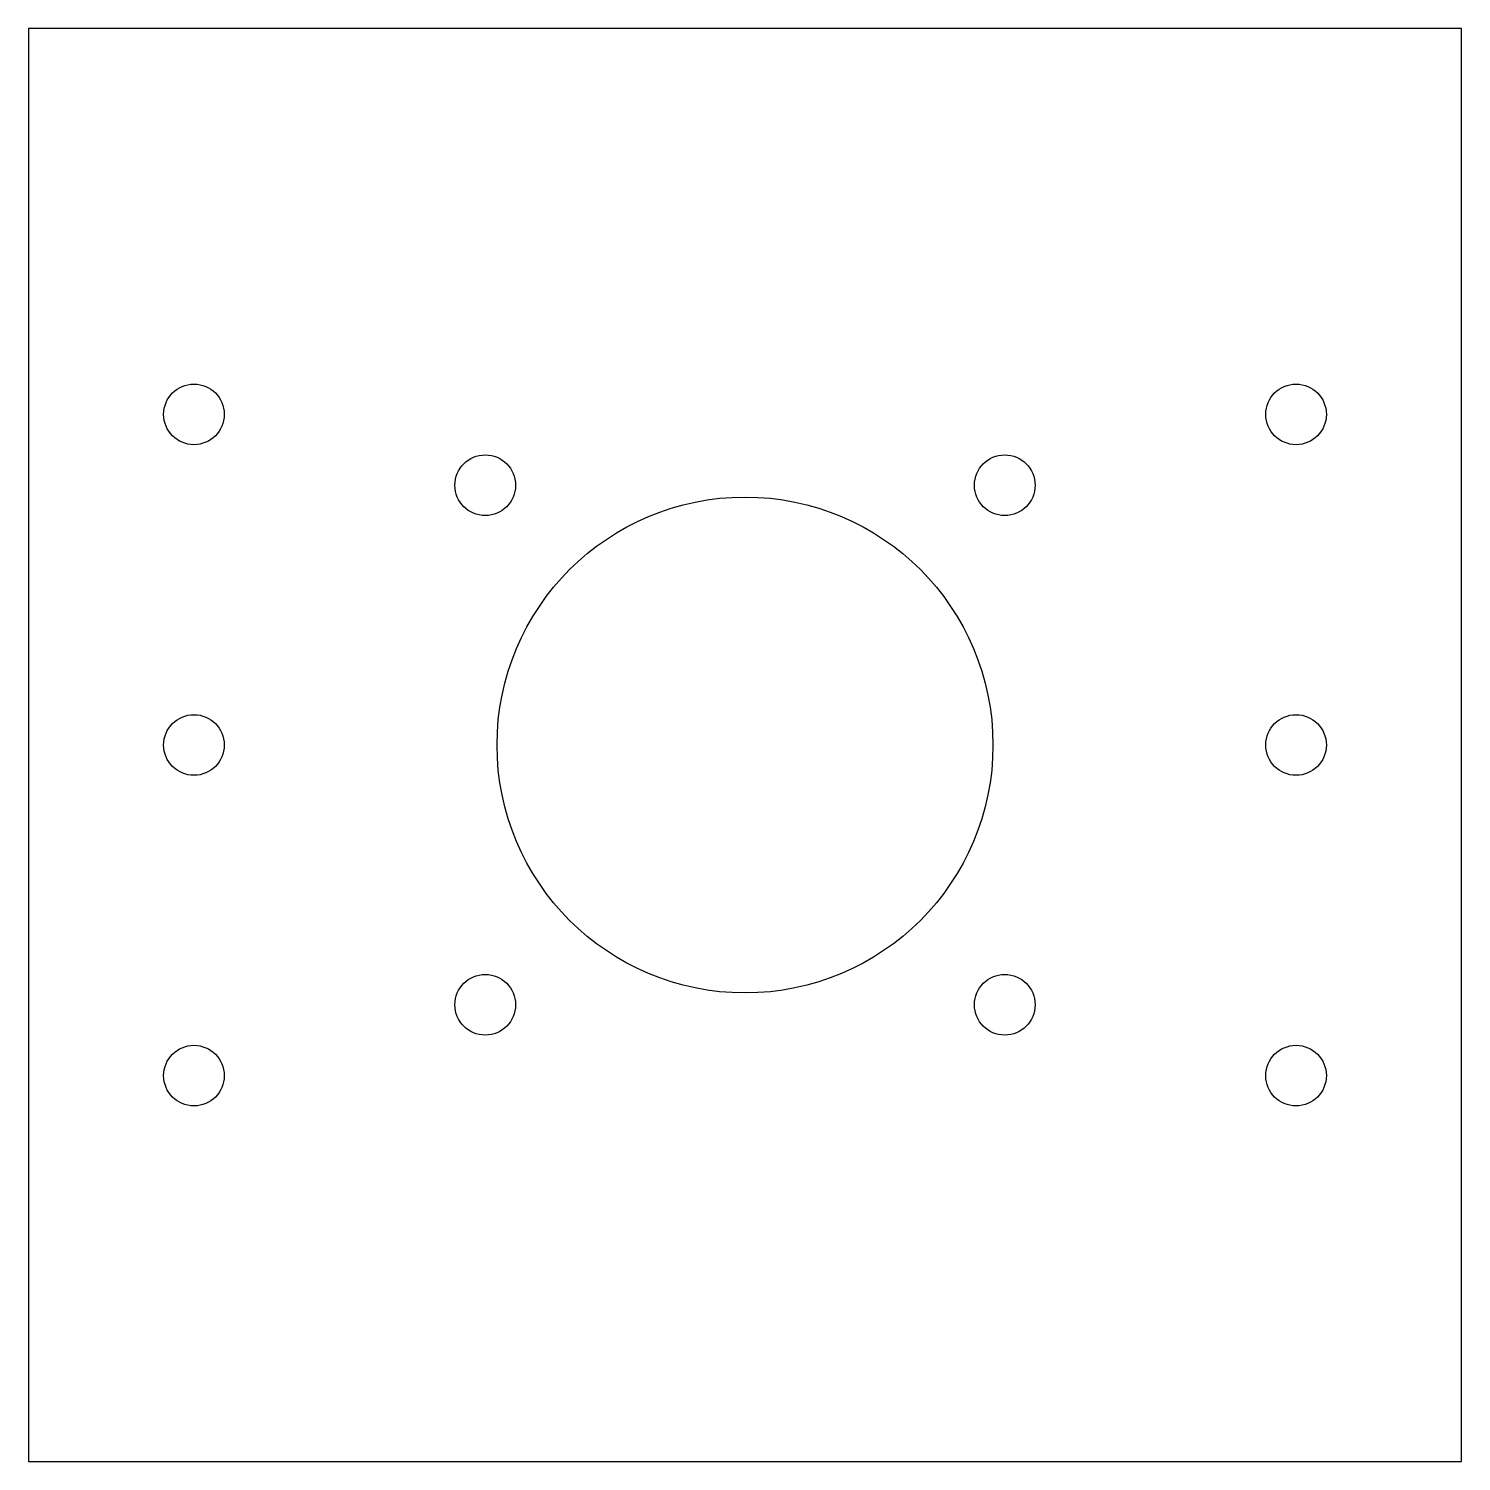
# Model space of a CAD drawing. Header units: millimetres. Extents: x -65 to 65, y -65 to 65.
import ezdxf

# ---------------------------------------------------------------- set-up
doc = ezdxf.new("R2010")
doc.units = ezdxf.units.MM

msp = doc.modelspace()

# ---------------------------------------------------------------- linework, layer by layer
at = {"color": 7, "linetype": 'Continuous', "lineweight": 25}
for p, q in [((65, 65), (-65, 65)), ((65, -65), (65, 65)), ((-65, 65), (-65, -65)), ((-65, -65), (65, -65))]:
    msp.add_line(p, q, dxfattribs=at)
for centre, radius in [((-50, 30), 2.75), ((50, 30), 2.75), ((-23.57, 23.57), 2.75), ((23.57, 23.57), 2.75), ((0, 0), 22.5), ((-50, 0), 2.75), ((50, 0), 2.75), ((-23.57, -23.57), 2.75), ((23.57, -23.57), 2.75), ((-50, -30), 2.75), ((50, -30), 2.75)]:
    msp.add_circle(centre, radius, dxfattribs=at)

doc.saveas('drawing.dxf')
